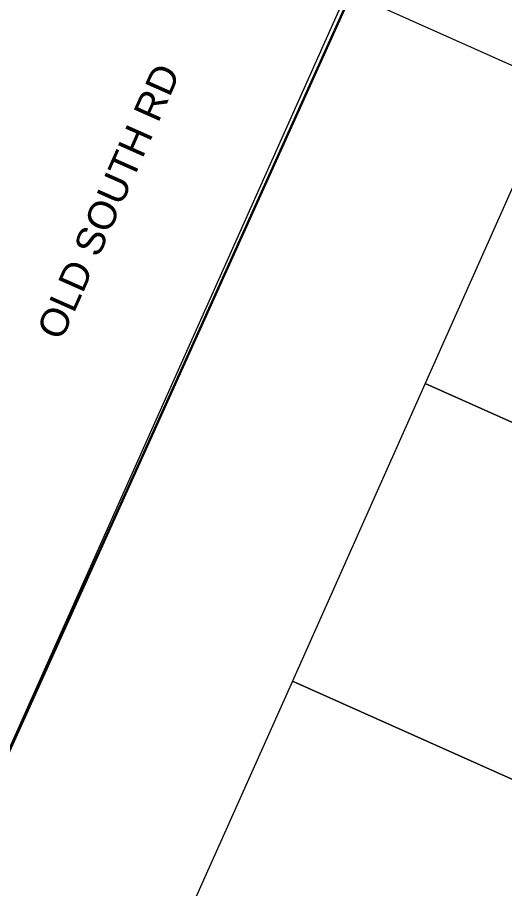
# Model space of a CAD drawing. Header units: metres. Extents: x 264965 to 265706, y 6180501 to 6181430.
# Drawn here: x 265059.9 to 265091.3, y 6181144 to 6181200.2 of the extents above; entities that cross this region are included whole.
import ezdxf

# ---------------------------------------------------------------- set-up
doc = ezdxf.new("R2010")
doc.units = ezdxf.units.M
for name, color, linetype, lineweight in [('_User Miscellaneous1', 30, 'Continuous', 13), ('Cadastre Developer_SP_NEW', 92, 'Continuous', 15), ('Cadastre Roads_SP_EXT', 96, 'Continuous', 15)]:
    doc.layers.add(name, color=color, linetype=linetype, lineweight=lineweight)
doc.styles.get("Standard").update_dxf_attribs({"font": 'arial.ttf'})

msp = doc.modelspace()

# ---------------------------------------------------------------- linework, layer by layer
at = {"layer": '_User Miscellaneous1', "lineweight": 30, "flags": 128}
msp.add_lwpolyline([(265233.367, 6180875.166), (265179.699, 6180912.229), (265175.584, 6180915.069), (265132.414, 6180944.736), (265122.899, 6180950.501), (265106.792, 6180958.591), (265104.575, 6180960.162), (265083.088, 6180968.772), (265063.62, 6180974.633), (265039.321, 6180979.532), (265005.452, 6180984.904), (265038.971, 6181102.483), (265054.567, 6181142.265), (265122.743, 6181293.162), (265133.664, 6181304.283)], dxfattribs=at)
at = {"layer": '_User Miscellaneous1', "linetype": 'Continuous'}
msp.add_lwpolyline([(265099.661, 6181242.686), (265083.04, 6181206.06), (265082.949, 6181205.855), (265059.579, 6181153.51), (265052.797, 6181138.318), (265037.952, 6181099.871), (265013.113, 6181012.049), (265005.421, 6180984.852), (265017.227, 6180983.057), (265043.915, 6180978.731), (265055.751, 6180976.492), (265067.456, 6180973.639), (265078.995, 6180970.175), (265090.335, 6180966.113), (265101.448, 6180961.462), (265112.073, 6180956.346), (265112.302, 6180956.235), (265122.868, 6180950.449), (265133.116, 6180944.117), (265137.67, 6180941.058), (265151.279, 6180931.696), (265311.739, 6180821.052)], dxfattribs=at)
at = {"layer": 'Cadastre Developer_SP_NEW', "transparency": 33554687, "flags": 128}
msp.add_lwpolyline([(265147.995, 6181297.831), (265186.041, 6181336.577), (265175.532, 6181346.897), (265163.82, 6181334.971), (265163.82, 6181334.971), (265122.712, 6181293.111), (265113.701, 6181273.624), (265092.889, 6181227.763), (265101.79, 6181223.815), (265095.267, 6181209.205), (265086.277, 6181213.193), (265083.04, 6181206.06), (265082.949, 6181205.855), (265081.159, 6181201.845), (265094.76, 6181195.772), (265103.321, 6181214.948), (265148.853, 6181194.621), (265151.775, 6181201.166, -0.246524), (265216.752, 6181252.381)], format="xyb", close=True, dxfattribs=at)
for points in [[(265140.292, 6181175.445), (265094.76, 6181195.772), (265086.199, 6181176.597), (265131.732, 6181156.269)], [(265131.732, 6181156.269), (265086.199, 6181176.597), (265077.639, 6181157.421), (265123.171, 6181137.093)], [(265123.171, 6181137.093), (265077.639, 6181157.421), (265069.078, 6181138.245), (265114.61, 6181117.918)]]:
    msp.add_lwpolyline(points, close=True, dxfattribs=at)

# ---------------------------------------------------------------- texts
at = {"layer": 'Cadastre Roads_SP_EXT'}
msp.add_text('OLD SOUTH RD', height=1.8, rotation=66.094, dxfattribs=at).set_placement((265062.753, 6181179.282))

doc.saveas('drawing.dxf')
